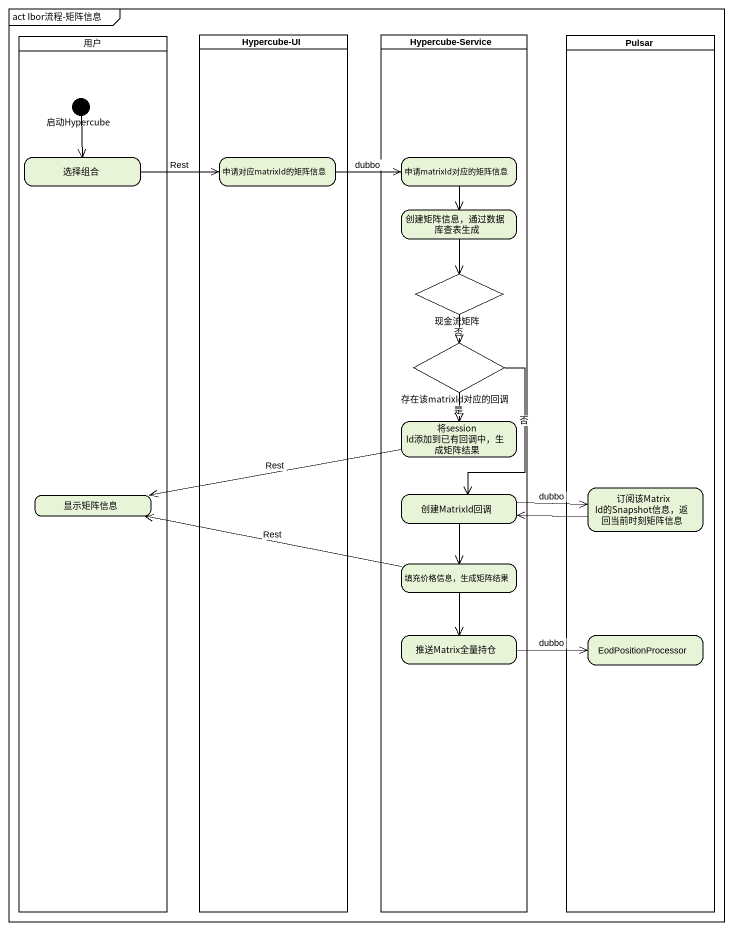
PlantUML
@startuml
mainframe act Ibor流程-矩阵信息
hide empty description
state 用户 <<partition>> {
  state 启动Hypercube <<start>>
  state 选择组合
  state 显示矩阵信息
}
state "Hypercube-UI" as Hypercube_UI <<partition>> {
  state 申请对应matrixId的矩阵信息
}
state "Hypercube-Service" as Hypercube_Service <<partition>> {
  state 申请matrixId对应的矩阵信息
  state "创建矩阵信息，通过数据库查表生成" as 创建矩阵信息_通过数据库查表生成
  state 现金流矩阵 <<choice>>
  state 存在该matrixId对应的回调 <<choice>>
  state "将sessionId添加到已有回调中，生成矩阵结果" as 将sessionId添加到已有回调中_生成矩阵结果
  state 创建MatrixId回调
  state "填充价格信息，生成矩阵结果" as 填充价格信息_生成矩阵结果
  state 推送Matrix全量持仓
}
state Pulsar <<partition>> {
  state "订阅该MatrixId的Snapshot信息，返回当前时刻矩阵信息" as 订阅该MatrixId的Snapshot信息
  state EodPositionProcessor
}
启动Hypercube --> 选择组合
选择组合 -right-> 申请对应matrixId的矩阵信息 : Rest
申请对应matrixId的矩阵信息 -right-> 申请matrixId对应的矩阵信息 : dubbo
申请matrixId对应的矩阵信息 --> 创建矩阵信息_通过数据库查表生成
创建矩阵信息_通过数据库查表生成 --> 现金流矩阵
现金流矩阵 --> 存在该matrixId对应的回调 : 否
存在该matrixId对应的回调 --> 将sessionId添加到已有回调中_生成矩阵结果 : 是
存在该matrixId对应的回调 --> 创建MatrixId回调 : 否
将sessionId添加到已有回调中_生成矩阵结果 -left-> 显示矩阵信息 : Rest
创建MatrixId回调 -right-> 订阅该MatrixId的Snapshot信息 : dubbo
创建MatrixId回调 --> 填充价格信息_生成矩阵结果
订阅该MatrixId的Snapshot信息 -left-> 创建MatrixId回调
填充价格信息_生成矩阵结果 -left-> 显示矩阵信息 : Rest
填充价格信息_生成矩阵结果 --> 推送Matrix全量持仓
推送Matrix全量持仓 -right-> EodPositionProcessor : dubbo
@enduml
